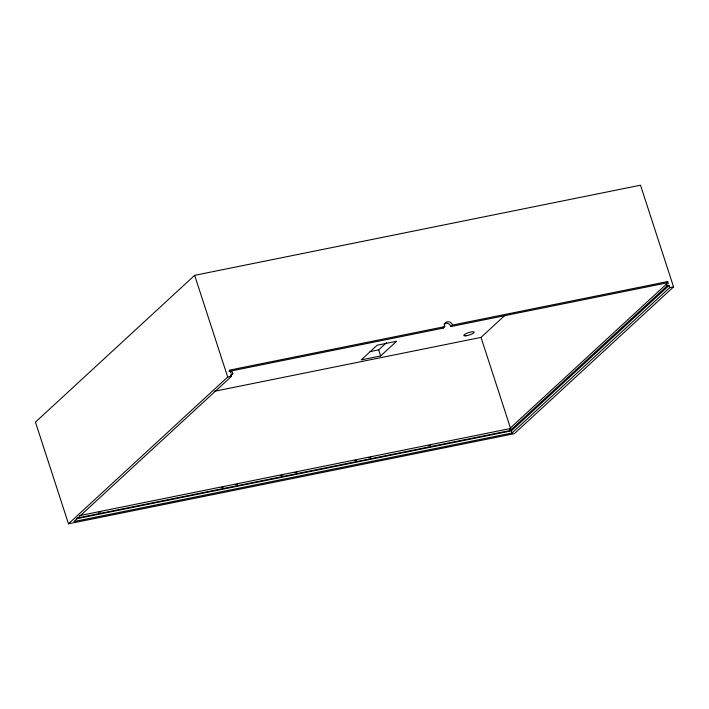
<?xml version="1.0" encoding="UTF-8"?>
<svg xmlns="http://www.w3.org/2000/svg" width="709" height="709" viewBox="0 0 709 709"><rect width="100%" height="100%" fill="white"/><g stroke="black" fill="none" stroke-linecap="round" stroke-linejoin="round"><path stroke-width="1.06" d="M194.656 275.331L35.45 422.112L68.489 523.8L514.344 433.669L673.55 286.888L640.511 185.2L194.656 275.331L227.695 377.02L68.489 523.8M230.381 375.956L232.818 373.705L232.224 371.879L230.283 372.269L229.592 370.133L444.765 326.636A4.396 3.82 47.3 0 1 447.317 321.789A4.396 3.82 47.3 0 1 452.519 325.068L667.692 281.57L668.383 283.706L666.442 284.096L509.629 428.67L79.745 515.576M232.818 373.705L230.877 374.104L231.577 376.231L73.958 521.549L512.058 432.986L669.677 287.668L673.55 286.888M370.054 351.602L378.668 349.865L386.627 342.527M380.653 355.962L396.57 341.286L377.188 345.203L361.262 359.888L380.653 355.962L378.668 349.865M229.078 371.383L443.169 328.107L444.765 326.636M443.967 324.19A4.396 3.82 47.3 0 1 450.924 326.539L452.519 325.068M214.233 391.324L481.003 337.395L505.384 314.92M667.692 281.57L666.097 283.042L450.924 326.539M77.086 518.066L510.223 430.505L667.045 285.931L668.977 285.541L669.677 287.668M76.519 518.749L511.366 430.85L668.977 285.541M227.695 377.02L231.577 376.231M98.693 512.315L100.864 511.88M221.235 487.544L223.406 487.11M235.335 484.699L237.497 484.256M280.879 475.491L283.042 475.048M294.971 472.637L297.142 472.203M354.615 460.584L356.787 460.141M368.715 457.73L370.878 457.296M428.351 445.677L430.523 445.234M666.442 284.096L667.045 285.931M481.003 337.395L510.772 429.016M511.366 430.85L512.058 432.986M509.629 428.67L510.223 430.505M443.169 328.107A4.396 3.82 47.3 0 1 442.965 327.026M465.831 335.836A5.495 1.267 -18 0 0 474.206 332.388A5.495 1.267 -18 0 0 466.983 333.203A5.495 1.267 -18 0 0 465.831 335.836"/></g></svg>
